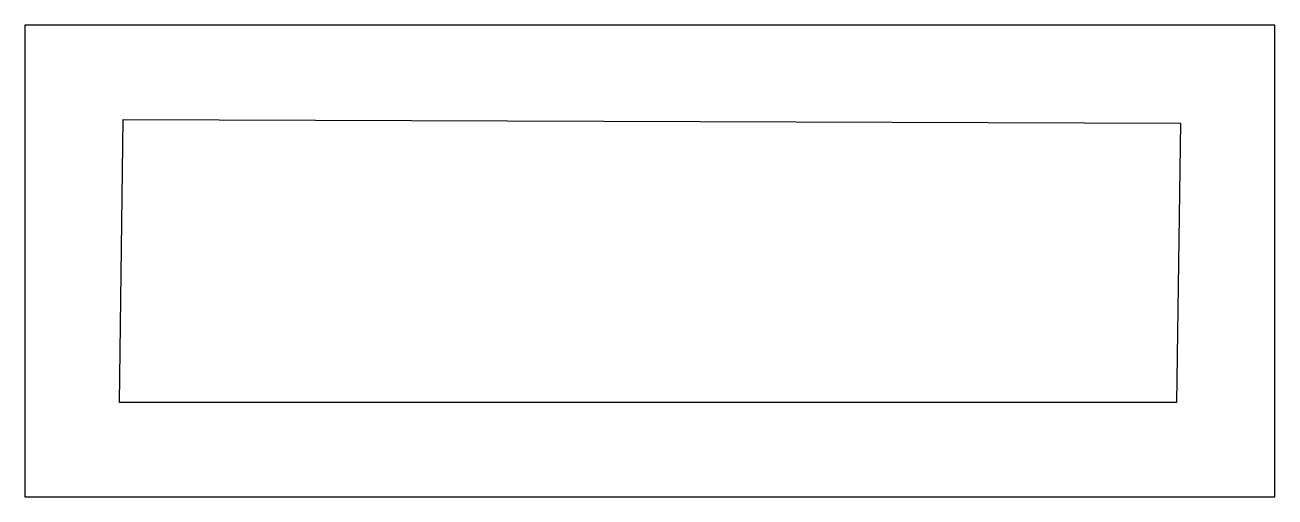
# Model space of a CAD drawing. Header units: inches. Extents: x 0 to 106, y 0 to 40.
import ezdxf

# ---------------------------------------------------------------- set-up
doc = ezdxf.new("R2010")
doc.units = ezdxf.units.IN
doc.header["$MEASUREMENT"] = 0
doc.layers.add('CUT', color=1, linetype='Continuous')

msp = doc.modelspace()

# ---------------------------------------------------------------- linework, layer by layer
at = {"layer": 'CUT'}
for points in [[(0, 0), (106, 0), (106, 40), (0, 40)], [(97.66, 8), (8, 8), (8.32, 32), (98, 31.68)]]:
    msp.add_lwpolyline(points, close=True, dxfattribs=at)

doc.saveas('drawing.dxf')
